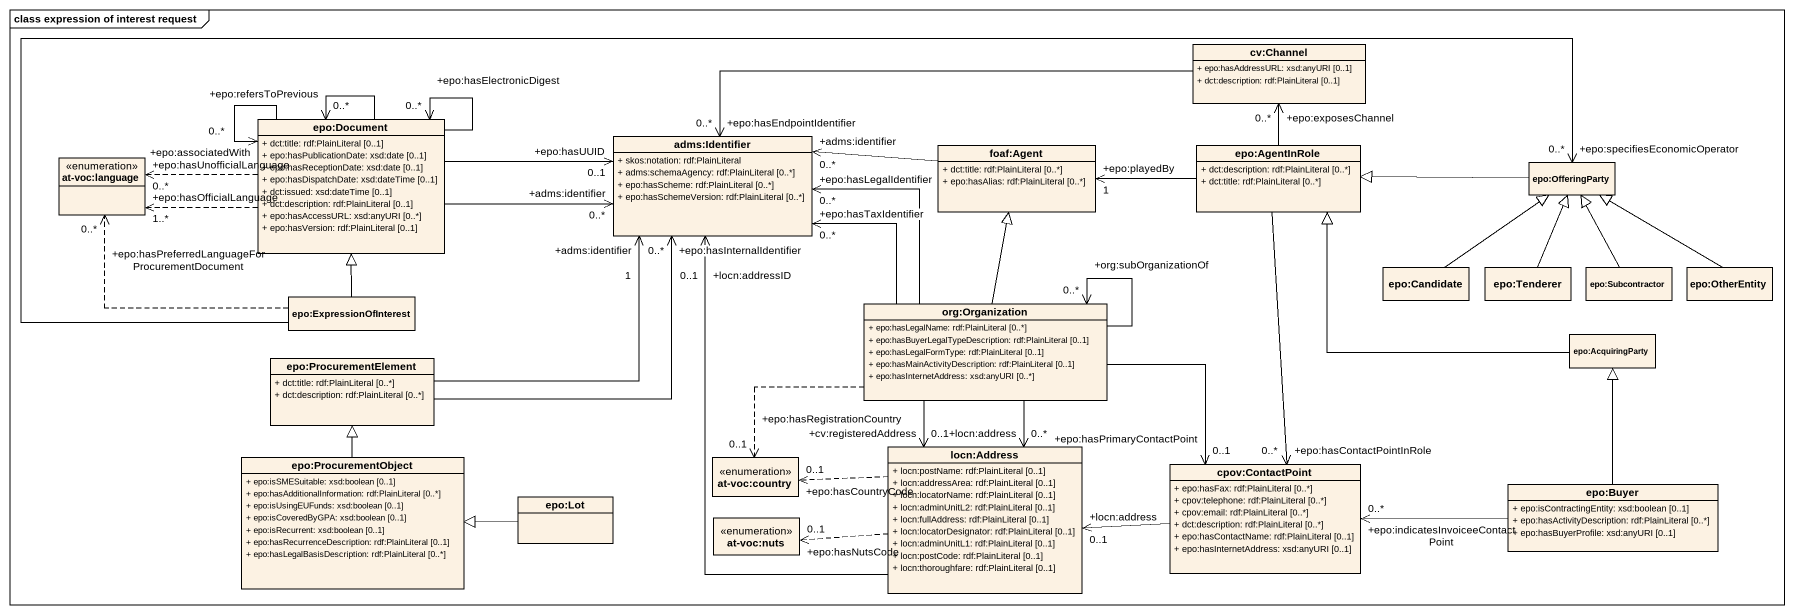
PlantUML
@startuml
mainframe class expression of interest request
hide circle
hide empty members
skinparam classAttributeIconSize 0
class "cv:Channel" as cv_Channel {
  + epo:hasAddressURL: xsd:anyURI [0..1]
  + dct:description: rdf:PlainLiteral [0..1]
}
class "epo:Document" as epo_Document {
  + dct:title: rdf:PlainLiteral [0..1]
  + epo:hasPublicationDate: xsd:date [0..1]
  + epo:hasReceptionDate: xsd:date [0..1]
  + epo:hasDispatchDate: xsd:dateTime [0..1]
  + dct:issued: xsd:dateTime [0..1]
  + dct:description: rdf:PlainLiteral [0..1]
  + epo:hasAccessURL: xsd:anyURI [0..*]
  + epo:hasVersion: rdf:PlainLiteral [0..1]
}
enum "at-voc:language" as at_voc_language
class "adms:Identifier" as adms_Identifier {
  + skos:notation: rdf:PlainLiteral
  + adms:schemaAgency: rdf:PlainLiteral [0..*]
  + epo:hasScheme: rdf:PlainLiteral [0..*]
  + epo:hasSchemeVersion: rdf:PlainLiteral [0..*]
}
class "foaf:Agent" as foaf_Agent {
  + dct:title: rdf:PlainLiteral [0..*]
  + epo:hasAlias: rdf:PlainLiteral [0..*]
}
class "epo:AgentInRole" as epo_AgentInRole {
  + dct:description: rdf:PlainLiteral [0..*]
  + dct:title: rdf:PlainLiteral [0..*]
}
class "epo:OfferingParty" as epo_OfferingParty
class "epo:ExpressionOfInterest" as epo_ExpressionOfInterest
class "epo:Candidate" as epo_Candidate
class "epo:Tenderer" as epo_Tenderer
class "epo:Subcontractor" as epo_Subcontractor
class "epo:OtherEntity" as epo_OtherEntity
class "org:Organization" as org_Organization {
  + epo:hasLegalName: rdf:PlainLiteral [0..*]
  + epo:hasBuyerLegalTypeDescription: rdf:PlainLiteral [0..1]
  + epo:hasLegalFormType: rdf:PlainLiteral [0..1]
  + epo:hasMainActivityDescription: rdf:PlainLiteral [0..1]
  + epo:hasInternetAddress: xsd:anyURI [0..*]
}
class "epo:AcquiringParty" as epo_AcquiringParty
class "epo:ProcurementElement" as epo_ProcurementElement {
  + dct:title: rdf:PlainLiteral [0..*]
  + dct:description: rdf:PlainLiteral [0..*]
}
class "epo:ProcurementObject" as epo_ProcurementObject {
  + epo:isSMESuitable: xsd:boolean [0..1]
  + epo:hasAdditionalInformation: rdf:PlainLiteral [0..*]
  + epo:isUsingEUFunds: xsd:boolean [0..1]
  + epo:isCoveredByGPA: xsd:boolean [0..1]
  + epo:isRecurrent: xsd:boolean [0..1]
  + epo:hasRecurrenceDescription: rdf:PlainLiteral [0..1]
  + epo:hasLegalBasisDescription: rdf:PlainLiteral [0..*]
}
enum "at-voc:country" as at_voc_country
class "locn:Address" as locn_Address {
  + locn:postName: rdf:PlainLiteral [0..1]
  + locn:addressArea: rdf:PlainLiteral [0..1]
  + locn:locatorName: rdf:PlainLiteral [0..1]
  + locn:adminUnitL2: rdf:PlainLiteral [0..1]
  + locn:fullAddress: rdf:PlainLiteral [0..1]
  + locn:locatorDesignator: rdf:PlainLiteral [0..1]
  + locn:adminUnitL1: rdf:PlainLiteral [0..1]
  + locn:postCode: rdf:PlainLiteral [0..1]
  + locn:thoroughfare: rdf:PlainLiteral [0..1]
}
class "cpov:ContactPoint" as cpov_ContactPoint {
  + epo:hasFax: rdf:PlainLiteral [0..*]
  + cpov:telephone: rdf:PlainLiteral [0..*]
  + cpov:email: rdf:PlainLiteral [0..*]
  + dct:description: rdf:PlainLiteral [0..*]
  + epo:hasContactName: rdf:PlainLiteral [0..1]
  + epo:hasInternetAddress: xsd:anyURI [0..1]
}
class "epo:Lot" as epo_Lot
class "epo:Buyer" as epo_Buyer {
  + epo:isContractingEntity: xsd:boolean [0..1]
  + epo:hasActivityDescription: rdf:PlainLiteral [0..*]
  + epo:hasBuyerProfile: xsd:anyURI [0..1]
}
enum "at-voc:nuts" as at_voc_nuts
cv_Channel -left-> "+epo:hasEndpointIdentifier\n0..*" adms_Identifier
epo_Document --> "+epo:refersToPrevious\n0..*" epo_Document
epo_Document --> "+epo:associatedWith\n0..*" epo_Document
epo_Document --> "+epo:hasElectronicDigest\n0..*" epo_Document
epo_Document .left.> "+epo:hasUnofficialLanguage\n0..*" at_voc_language
epo_Document .left.> "+epo:hasOfficialLanguage\n1..*" at_voc_language
epo_Document -right-> "+adms:identifier\n0..*" adms_Identifier
epo_Document -right-> "+epo:hasUUID\n0..1" adms_Identifier
foaf_Agent -left-> "+adms:identifier\n0..*" adms_Identifier
epo_AgentInRole -up-> "+epo:exposesChannel\n0..*" cv_Channel
epo_AgentInRole -left-> "+epo:playedBy\n1" foaf_Agent
epo_AgentInRole --> "+epo:hasContactPointInRole\n0..*" cpov_ContactPoint
epo_OfferingParty -left-|> epo_AgentInRole
epo_ExpressionOfInterest -up-|> epo_Document
epo_ExpressionOfInterest .left.> "+epo:hasPreferredLanguageForProcurementDocument\n0..*" at_voc_language
epo_ExpressionOfInterest -right-> "+epo:specifiesEconomicOperator\n0..*" epo_OfferingParty
epo_Candidate -up-|> epo_OfferingParty
epo_Tenderer -up-|> epo_OfferingParty
epo_Subcontractor -up-|> epo_OfferingParty
epo_OtherEntity -up-|> epo_OfferingParty
org_Organization -up-> "+epo:hasLegalIdentifier\n0..*" adms_Identifier
org_Organization -up-> "+epo:hasTaxIdentifier\n0..*" adms_Identifier
org_Organization -up-|> foaf_Agent
org_Organization --> "+org:subOrganizationOf\n0..*" org_Organization
org_Organization .left.> "+epo:hasRegistrationCountry\n0..1" at_voc_country
org_Organization --> "+cv:registeredAddress\n0..1" locn_Address
org_Organization --> "+locn:address\n0..*" locn_Address
org_Organization -right-> "+epo:hasPrimaryContactPoint\n0..1" cpov_ContactPoint
epo_AcquiringParty -left-|> epo_AgentInRole
epo_ProcurementElement -right-> "+epo:hasInternalIdentifier\n0..*" adms_Identifier
epo_ProcurementElement -right-> "+adms:identifier\n1" adms_Identifier
epo_ProcurementObject -up-|> epo_ProcurementElement
locn_Address -up-> "+locn:addressID\n0..1" adms_Identifier
locn_Address .left.> "+epo:hasCountryCode\n0..1" at_voc_country
locn_Address .left.> "+epo:hasNutsCode\n0..1" at_voc_nuts
cpov_ContactPoint -left-> "+locn:address\n0..1" locn_Address
epo_Lot -left-|> epo_ProcurementObject
epo_Buyer -up-|> epo_AcquiringParty
epo_Buyer -left-> "+epo:indicatesInvoiceeContactPoint\n0..*" cpov_ContactPoint
@enduml
